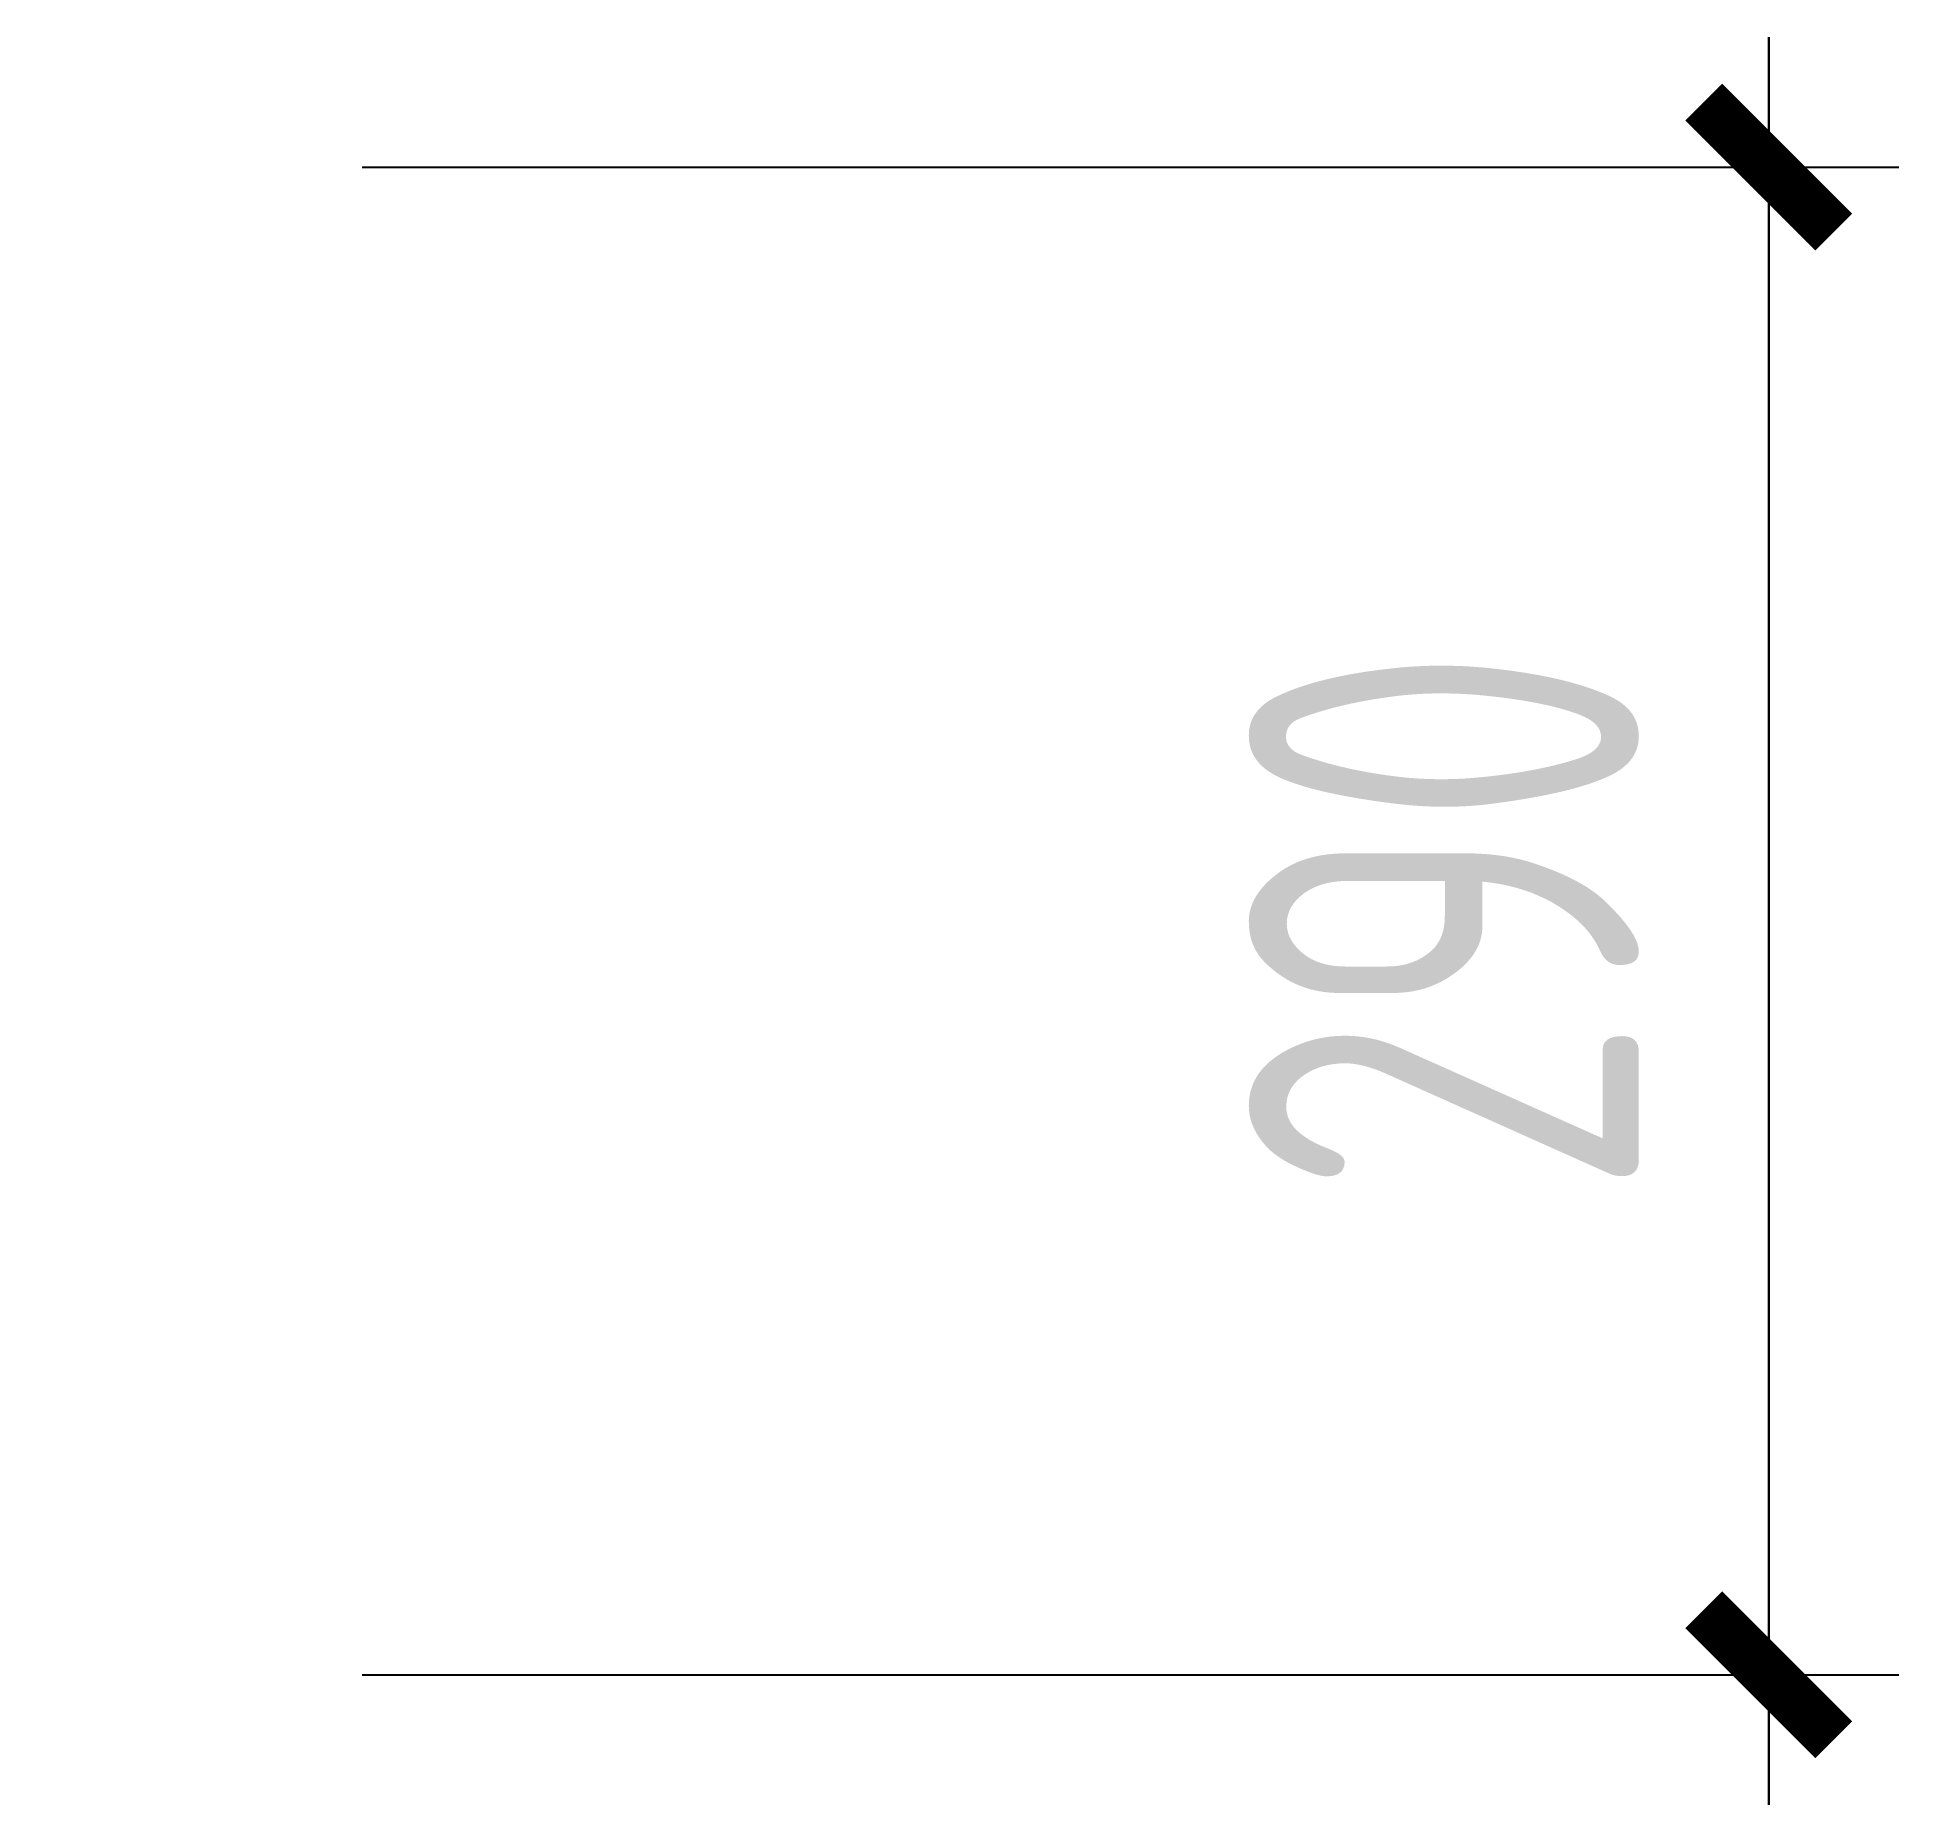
# Model space of a CAD drawing. Header units: millimetres. Extents: x 2339 to 2697, y 1477 to 1817.
import ezdxf

# ---------------------------------------------------------------- set-up
doc = ezdxf.new("R2010")
doc.units = ezdxf.units.MM
doc.layers.add('DIM', color=3, linetype='Continuous')
doc.styles.add('TSSD_Dimension', font='Tssdeng.shx', dxfattribs={"width": 0.7, "bigfont": 'hztxt.shx'})
doc.dimstyles.new('TSSD_25_25', dxfattribs={"dimtxt": 75, "dimasz": 25, "dimexe": 25, "dimexo": 62.5, "dimgap": 25, "dimtad": 1, "dimdec": 0, "dimzin": 0, "dimdsep": 46, "dimtxsty": 'TSSD_Dimension', "dimblk": 'ARCHTICK', "dimcen": 0, "dimdle": 25, "dimclrd": 3, "dimclre": 3, "dimclrt": 7, "dimadec": 0, "dimazin": 0, "dimtfac": 1, "dimtdec": 0, "dimtix": 1, "dimtmove": 2, "dimatfit": 3, "dimfxl": 1, "dimtolj": 1, "dimtzin": 0, "dimarcsym": 0})

# ---------------------------------------------------------------- blocks, each defined once
blk = doc.blocks.new('_ArchTick')
at = {"color": 0, "linetype": 'ByBlock', "const_width": 0.4}
blk.add_lwpolyline([(-0.5, -0.5), (0.5, 0.5)], dxfattribs=at)
blk = doc.blocks.new('*D6')
at = {"layer": 'Defpoints', "color": 0, "transparency": 16777216}
for p in [(2338.93, 1791.68, 2900), (2671.93, 1791.68), (2338.93, 1501.68, 2900)]:
    blk.add_point(p, dxfattribs=at)
at = {"layer": 'DIM', "color": 3, "lineweight": -2, "transparency": 16777216}
for p, q in [((2671.93, 1476.68), (2671.93, 1816.68)), ((2401.43, 1791.68), (2696.93, 1791.68)), ((2401.43, 1501.68), (2696.93, 1501.68))]:
    blk.add_line(p, q, dxfattribs=at)
at = {"layer": 'DIM', "color": 3, "lineweight": -2, "transparency": 16777216, "xscale": 25, "yscale": 25, "zscale": 25}
for p, rotation in [((2671.93, 1791.68), 90), ((2671.93, 1501.68), 270)]:
    blk.add_blockref('_ArchTick', p, dxfattribs=dict(at, rotation=rotation))
at = {"layer": 'DIM', "color": 7, "transparency": 16777216, "insert": (2609.43, 1646.68), "char_height": 75, "attachment_point": 5, "rotation": 90, "style": 'TSSD_Dimension'}
blk.add_mtext('\\A1;290', dxfattribs=at)
blk = doc.blocks.new('*D7')
at = {"layer": 'Defpoints', "color": 0, "transparency": 16777216}
for p in [(2341.93, 1791.68, 2900), (2341.93, 1501.68, 2900), (2671.93, 1501.68)]:
    blk.add_point(p, dxfattribs=at)
at = {"layer": 'DIM', "color": 3, "lineweight": -2, "transparency": 16777216}
for p, q in [((2671.93, 1816.68), (2671.93, 1476.68)), ((2404.43, 1791.68), (2696.93, 1791.68)), ((2404.43, 1501.68), (2696.93, 1501.68))]:
    blk.add_line(p, q, dxfattribs=at)
at = {"layer": 'DIM', "color": 3, "lineweight": -2, "transparency": 16777216, "xscale": 25, "yscale": 25, "zscale": 25}
for p, rotation in [((2671.93, 1791.68), 90), ((2671.93, 1501.68), 270)]:
    blk.add_blockref('_ArchTick', p, dxfattribs=dict(at, rotation=rotation))
at = {"layer": 'DIM', "color": 7, "transparency": 16777216, "insert": (2609.43, 1646.68), "char_height": 75, "attachment_point": 5, "rotation": 90, "style": 'TSSD_Dimension'}
blk.add_mtext('\\A1;290', dxfattribs=at)
blk = doc.blocks.new('*D8')
at = {"layer": 'Defpoints', "color": 0, "transparency": 16777216}
for p in [(2341.93, 1791.68, 2900), (2341.93, 1501.68, 2900), (2671.93, 1501.68)]:
    blk.add_point(p, dxfattribs=at)
at = {"layer": 'DIM', "color": 3, "lineweight": -2, "transparency": 16777216}
for p, q in [((2671.93, 1816.68), (2671.93, 1476.68)), ((2404.43, 1791.68), (2696.93, 1791.68)), ((2404.43, 1501.68), (2696.93, 1501.68))]:
    blk.add_line(p, q, dxfattribs=at)
at = {"layer": 'DIM', "color": 3, "lineweight": -2, "transparency": 16777216, "xscale": 25, "yscale": 25, "zscale": 25}
for p, rotation in [((2671.93, 1791.68), 90), ((2671.93, 1501.68), 270)]:
    blk.add_blockref('_ArchTick', p, dxfattribs=dict(at, rotation=rotation))
at = {"layer": 'DIM', "color": 7, "transparency": 16777216, "insert": (2609.43, 1646.68), "char_height": 75, "attachment_point": 5, "rotation": 90, "style": 'TSSD_Dimension'}
blk.add_mtext('\\A1;290', dxfattribs=at)

msp = doc.modelspace()

# ---------------------------------------------------------------- dimensions: what is measured, and where the dimension line sits
at = {"layer": 'DIM', "color": 3}
for base, p1, p2, angle, picture in [((2671.93, 1791.68), (2338.93, 1501.68, 2900), (2338.93, 1791.68, 2900), 270, '*D6'), ((2671.93, 1501.68), (2341.93, 1791.68, 2900), (2341.93, 1501.68, 2900), 90, '*D7'), ((2671.93, 1501.68), (2341.93, 1791.68, 2900), (2341.93, 1501.68, 2900), 90, '*D8')]:
    dim = msp.add_linear_dim(base=base, p1=p1, p2=p2, angle=angle, dimstyle='TSSD_25_25', dxfattribs=at)
    dim.commit()
    dim.dimension.update_dxf_attribs({"geometry": picture, "text_midpoint": (2609.43, 1646.68)})

doc.saveas('drawing.dxf')
